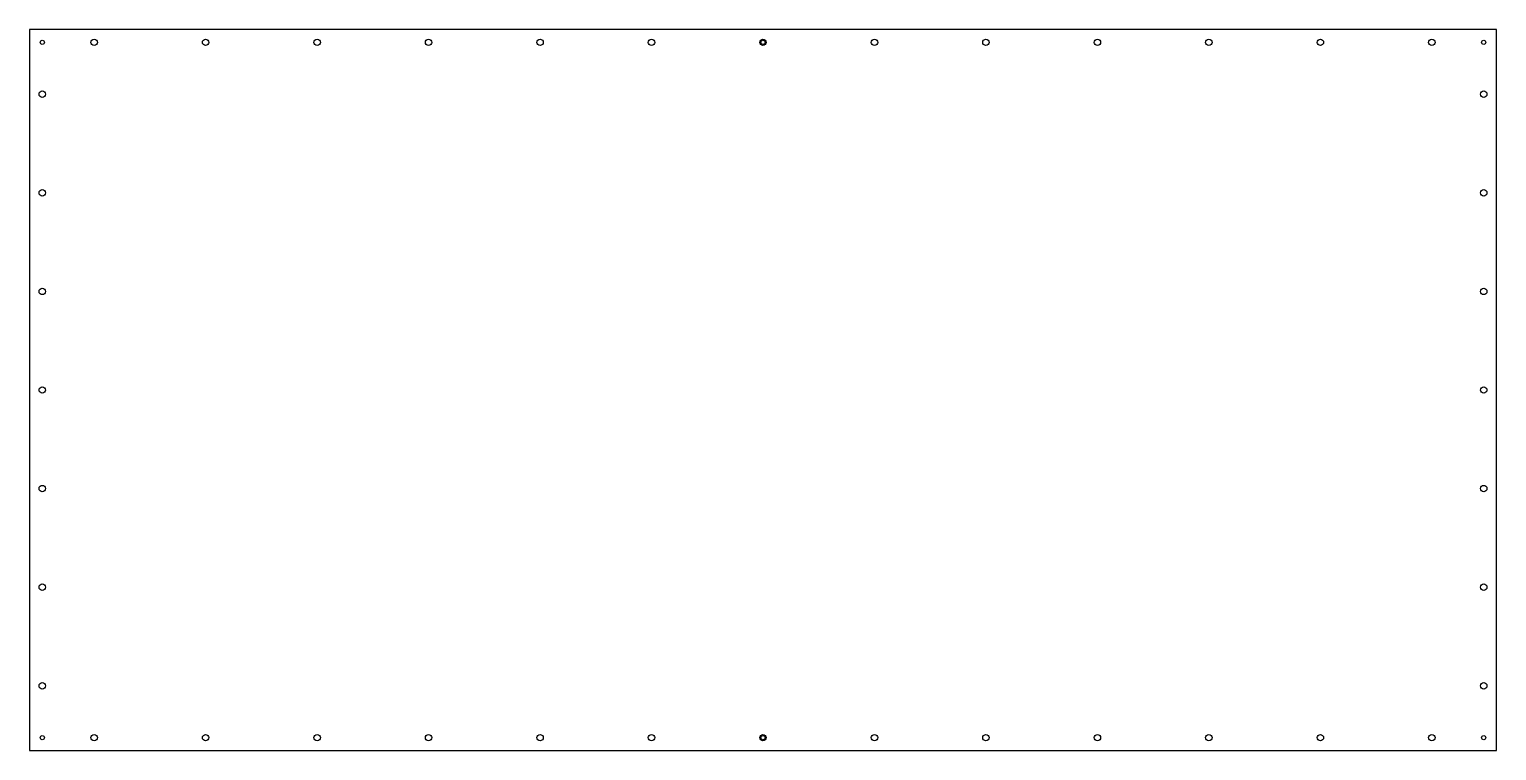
# Model space of a CAD drawing. Header units: millimetres. Extents: x 0 to 1132, y 0 to 556.
import ezdxf

# ---------------------------------------------------------------- set-up
doc = ezdxf.new("R2010")
doc.units = ezdxf.units.MM
doc.layers.get('0').update_dxf_attribs({"linetype": 'CONTINUOUS'})

msp = doc.modelspace()

# ---------------------------------------------------------------- linework, layer by layer
for p, q in [((0, 556), (0, 0)), ((1132, 556), (0, 556)), ((0, 0), (1132, 0))]:
    msp.add_line(p, q)
msp.add_lwpolyline([(0, 0), (1132, 0), (1132, 556), (0, 556)], close=True)
for centre, radius in [((10, 546), 1.59), ((50, 546), 2.5), ((136, 546), 2.5), ((222, 546), 2.5), ((308, 546), 2.5), ((394, 546), 2.5), ((480, 546), 2.5), ((566, 546), 2.5), ((566, 546), 1.59), ((652, 546), 2.5), ((738, 546), 2.5), ((824, 546), 2.5), ((910, 546), 2.5), ((996, 546), 2.5), ((1082, 546), 2.5), ((1122, 546), 1.59), ((10, 506), 2.5), ((1122, 506), 2.5), ((10, 430), 2.5), ((1122, 430), 2.5), ((10, 354), 2.5), ((1122, 354), 2.5), ((10, 278), 2.5), ((1122, 278), 2.5), ((10, 202), 2.5), ((1122, 202), 2.5), ((10, 126), 2.5), ((1122, 126), 2.5), ((10, 50), 2.5), ((1122, 50), 2.5), ((10, 10), 1.59), ((50, 10), 2.5), ((136, 10), 2.5), ((222, 10), 2.5), ((308, 10), 2.5), ((394, 10), 2.5), ((480, 10), 2.5), ((566, 10), 2.5), ((566, 10), 1.59), ((652, 10), 2.5), ((738, 10), 2.5), ((824, 10), 2.5), ((910, 10), 2.5), ((996, 10), 2.5), ((1082, 10), 2.5), ((1122, 10), 1.59)]:
    msp.add_circle(centre, radius)

doc.saveas('drawing.dxf')
